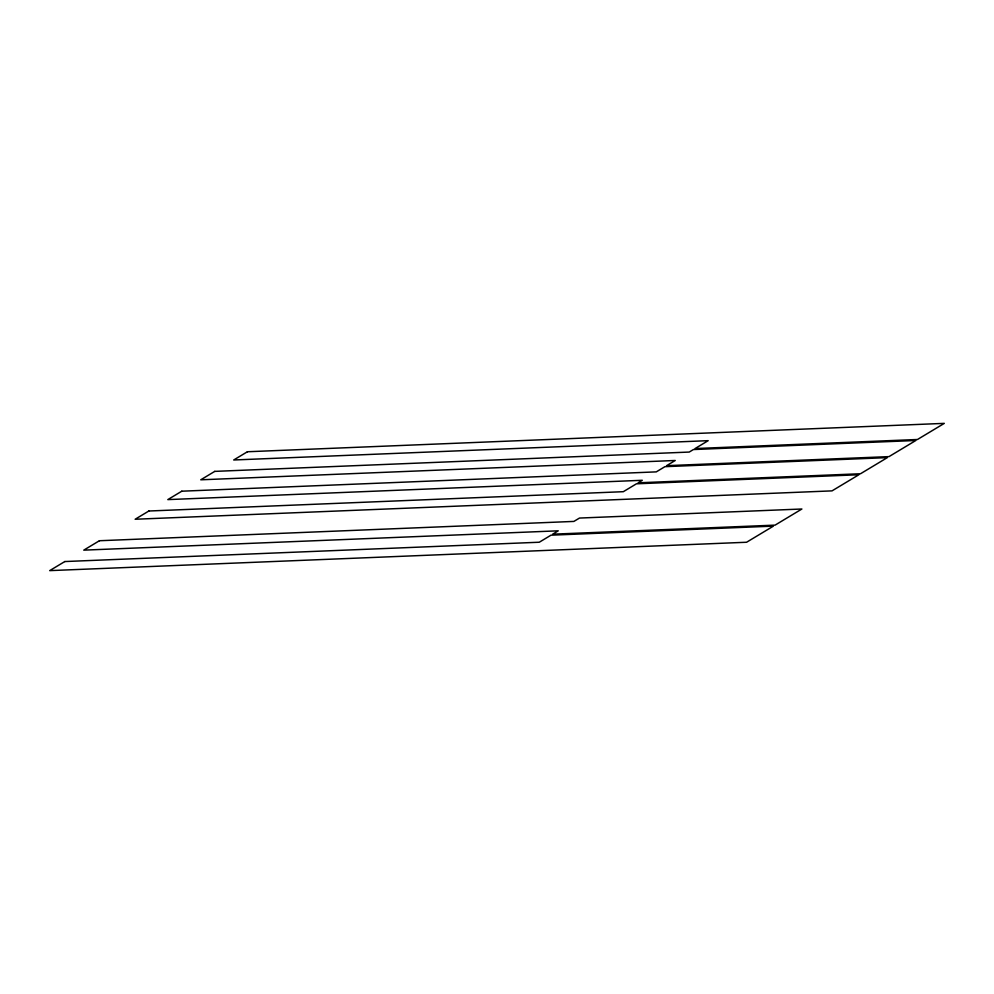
<?xml version="1.0" encoding="UTF-8"?>
<svg xmlns="http://www.w3.org/2000/svg" width="994" height="994" viewBox="0 0 994 994"><rect width="100%" height="100%" fill="white"/><g stroke="black" fill="none" stroke-linecap="round" stroke-linejoin="round"><path stroke-width="1.49" d="M64.809 561.548L49.7 570.631L746.581 542.252L773.407 526.124L550.999 535.182L539.282 542.227L64.809 561.548M99.425 540.736L83.769 550.142L558.243 530.821L552.652 534.188L775.071 525.13L801.897 509.003L579.477 518.06L573.898 521.415L99.425 540.736M148.851 511.015L135.147 519.253L832.028 490.874L858.853 474.747L636.446 483.805L623.325 491.695L148.851 511.015M181.803 491.198L167.812 499.609L642.286 480.288L638.098 482.811L860.506 473.753L887.331 457.625L664.924 466.671L656.276 471.877L181.803 491.198M214.754 471.38L200.763 479.804L675.237 460.483L666.589 465.677L888.996 456.619L915.822 440.491L693.414 449.549L689.227 452.059L214.754 471.38M247.419 451.748L233.714 459.986L708.188 440.665L695.067 448.555L917.474 439.497L944.3 423.369L247.419 451.748"/></g></svg>
